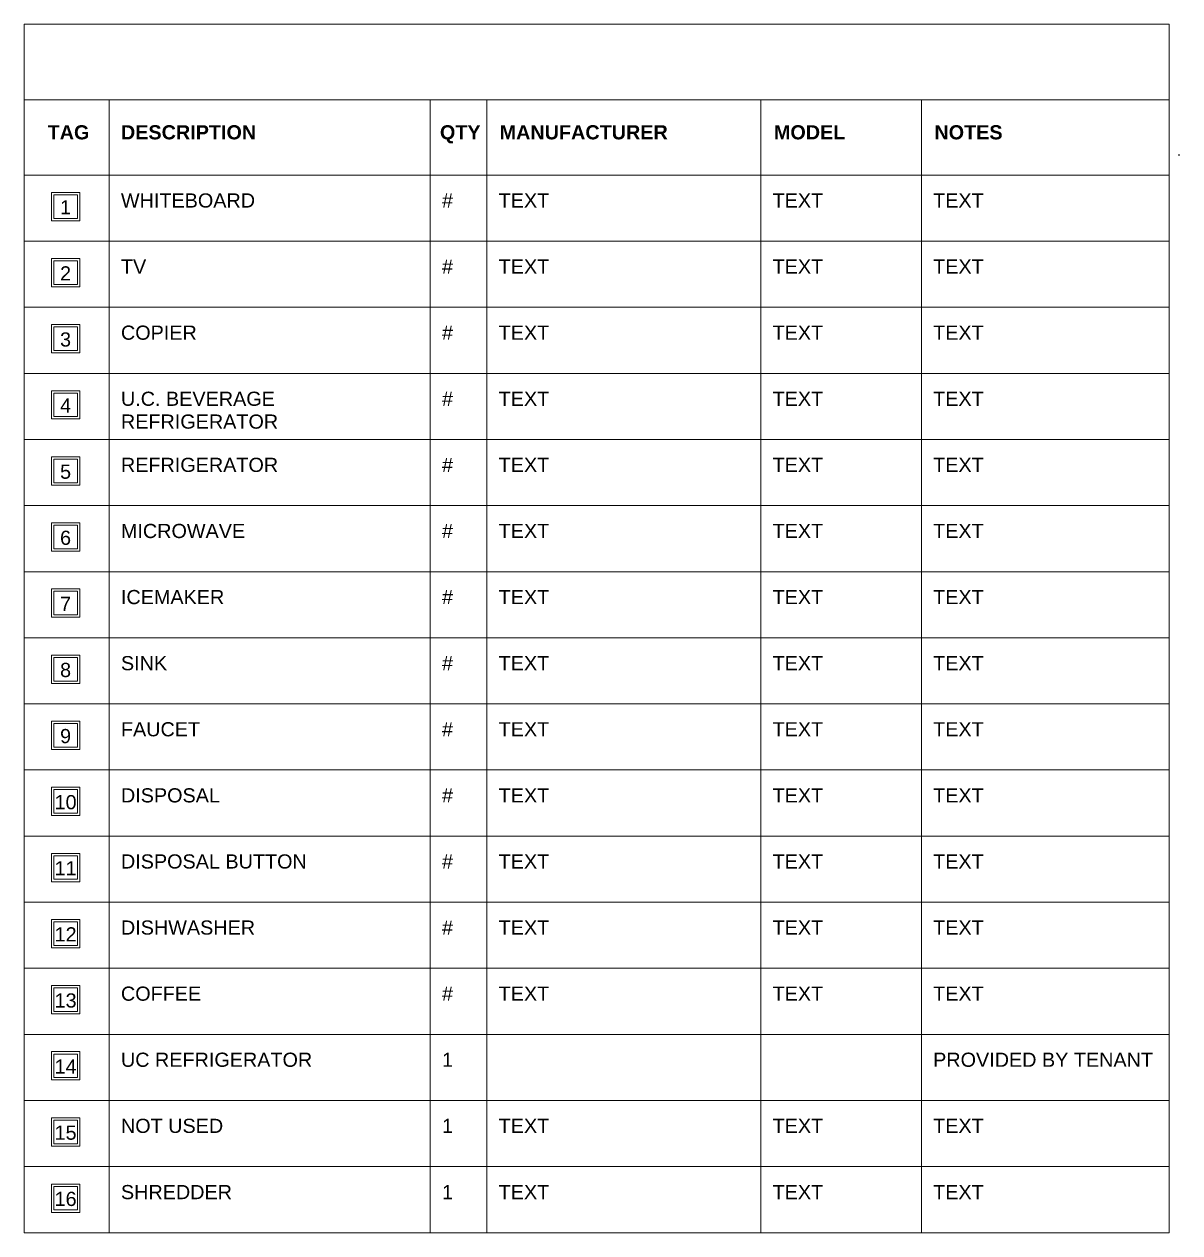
# Model space of a CAD drawing. Header units: inches. Extents: x 1 to 4637, y -664 to 702.
# Drawn here: x 3903 to 4637, y -575 to 193 of the extents above; entities that cross this region are included whole.
import ezdxf

# ---------------------------------------------------------------- set-up
doc = ezdxf.new("R2010")
doc.units = ezdxf.units.IN
doc.header["$MEASUREMENT"] = 0
for name, color, linetype, lineweight in [('A-ANNO-NOTE', 131, 'Continuous', 20), ('A-DETL-THIN', 151, 'Continuous', 9), ('G-ANNO-TEXT', 231, 'Continuous', 9)]:
    doc.layers.add(name, color=color, linetype=linetype, lineweight=lineweight)
doc.styles.add('Arial', font='arial.ttf', dxfattribs={"height": 9})
doc.styles.add('Arial_1', font='arial.ttf', dxfattribs={"height": 0.09375})
doc.styles.add('Arial_B', font='arialbd.ttf', dxfattribs={"height": 9})

# ---------------------------------------------------------------- blocks, each defined once
blk = doc.blocks.new('FORM Equipment_Fixture Tag - Square-214315-_A1006 - Equipment Legend')
at = {"layer": 'A-ANNO-NOTE'}
for p, q in [((18.79, 86.38), (36.79, 86.38)), ((18.79, 86.38), (36.79, 86.38)), ((18.79, 86.38), (36.79, 86.38)), ((18.79, 86.38), (18.79, 68.38)), ((20.29, 84.88), (20.29, 69.88)), ((20.29, 84.88), (35.29, 84.88)), ((35.29, 84.88), (35.29, 69.88)), ((36.79, 86.38), (36.79, 68.38)), ((35.29, 69.88), (20.29, 69.88)), ((36.79, 68.38), (18.79, 68.38))]:
    blk.add_line(p, q, dxfattribs=at)
blk = doc.blocks.new('FORM Keynote Tag - Default w_arrow-62346-_A1006 - Tel_Data_Elec Plan Keynotes')
at = {"layer": 'A-ANNO-NOTE'}
for p, q in [((41.36, 110.46), (41.3, 110.36)), ((41.3, 110.36), (41.36, 110.27)), ((41.36, 110.46), (41.46, 110.46)), ((41.36, 110.27), (41.46, 110.27)), ((41.52, 110.36), (41.46, 110.46)), ((41.46, 110.27), (41.52, 110.36))]:
    blk.add_line(p, q, dxfattribs=at)

msp = doc.modelspace()

# ---------------------------------------------------------------- linework, layer by layer
at = {"layer": 'A-DETL-THIN'}
for p, q in [((3902.98, 193.26), (4630.48, 193.26)), ((3902.98, -574.74), (3902.98, 193.26)), ((4630.48, 193.26), (4630.48, -574.74)), ((3902.98, 145.26), (4630.48, 145.26)), ((3956.98, -574.74), (3956.98, 145.26)), ((4160.98, -574.74), (4160.98, 145.26)), ((4196.98, -574.74), (4196.98, 145.26)), ((4370.98, -574.74), (4370.98, 145.26)), ((4472.98, -574.74), (4472.98, 145.26)), ((3902.98, 97.36), (4630.48, 97.36)), ((3902.98, 55.36), (4630.48, 55.36)), ((3902.98, 13.36), (4630.48, 13.36)), ((3902.98, -28.64), (4630.48, -28.64)), ((3902.98, -70.64), (4630.48, -70.64)), ((3902.98, -112.64), (4630.48, -112.64)), ((3902.98, -154.64), (4630.48, -154.64)), ((3902.98, -196.64), (4630.48, -196.64)), ((3902.98, -238.64), (4630.48, -238.64)), ((3902.98, -280.64), (4630.48, -280.64)), ((3902.98, -322.64), (4630.48, -322.64)), ((3902.98, -364.64), (4630.48, -364.64)), ((3902.98, -406.64), (4630.48, -406.64)), ((3902.98, -448.64), (4630.48, -448.64)), ((3902.98, -490.64), (4630.48, -490.64)), ((3902.98, -490.64), (4630.48, -490.64)), ((4630.48, -532.64), (3902.98, -532.64)), ((4630.48, -574.74), (3902.98, -574.74))]:
    msp.add_line(p, q, dxfattribs=at)

# ---------------------------------------------------------------- block references
at = {"layer": 'A-ANNO-NOTE'}
for name, p in [('FORM Keynote Tag - Default w_arrow-62346-_A1006 - Tel_Data_Elec Plan Keynotes', (4595.25, 0)), ('FORM Keynote Tag - Default w_arrow-62346-_A1006 - Tel_Data_Elec Plan Keynotes', (4595.25, -0.36)), ('FORM Equipment_Fixture Tag - Square-214315-_A1006 - Equipment Legend', (3901.51, 0)), ('FORM Equipment_Fixture Tag - Square-214315-_A1006 - Equipment Legend', (3901.51, -42)), ('FORM Equipment_Fixture Tag - Square-214315-_A1006 - Equipment Legend', (3901.51, -84)), ('FORM Equipment_Fixture Tag - Square-214315-_A1006 - Equipment Legend', (3901.51, -126)), ('FORM Equipment_Fixture Tag - Square-214315-_A1006 - Equipment Legend', (3901.51, -168)), ('FORM Equipment_Fixture Tag - Square-214315-_A1006 - Equipment Legend', (3901.51, -210)), ('FORM Equipment_Fixture Tag - Square-214315-_A1006 - Equipment Legend', (3901.51, -252)), ('FORM Equipment_Fixture Tag - Square-214315-_A1006 - Equipment Legend', (3901.51, -294)), ('FORM Equipment_Fixture Tag - Square-214315-_A1006 - Equipment Legend', (3901.51, -336)), ('FORM Equipment_Fixture Tag - Square-214315-_A1006 - Equipment Legend', (3901.51, -378)), ('FORM Equipment_Fixture Tag - Square-214315-_A1006 - Equipment Legend', (3901.51, -420)), ('FORM Equipment_Fixture Tag - Square-214315-_A1006 - Equipment Legend', (3901.51, -462)), ('FORM Equipment_Fixture Tag - Square-214315-_A1006 - Equipment Legend', (3901.51, -504)), ('FORM Equipment_Fixture Tag - Square-214315-_A1006 - Equipment Legend', (3901.51, -546)), ('FORM Equipment_Fixture Tag - Square-214315-_A1006 - Equipment Legend', (3901.51, -588)), ('FORM Equipment_Fixture Tag - Square-214315-_A1006 - Equipment Legend', (3901.51, -630.1))]:
    msp.add_blockref(name, p, dxfattribs=at)

# ---------------------------------------------------------------- texts
at = {"layer": 'A-ANNO-NOTE', "lineweight": 9, "attachment_point": 1}
for s, insert, char_height, width, style in [('1', (4636.62, 110.41), 0.0937, 0.0884, 'Arial_1'), ('2', (4636.62, 110.05), 0.0937, 0.0884, 'Arial_1'), ('1', (3925.78, 81.41), 9, 8.484, 'Arial'), ('2', (3925.78, 39.41), 9, 8.484, 'Arial'), ('3', (3925.78, -2.59), 9, 8.484, 'Arial'), ('4', (3925.78, -44.59), 9, 8.484, 'Arial'), ('5', (3925.78, -86.59), 9, 8.484, 'Arial'), ('6', (3925.78, -128.59), 9, 8.484, 'Arial'), ('7', (3925.78, -170.59), 9, 8.484, 'Arial'), ('8', (3925.78, -212.59), 9, 8.484, 'Arial'), ('9', (3925.78, -254.59), 9, 8.484, 'Arial'), ('10', (3922.29, -296.59), 9, 16.968, 'Arial'), ('11', (3922.29, -338.59), 9, 16.968, 'Arial'), ('12', (3922.29, -380.59), 9, 16.968, 'Arial'), ('13', (3922.29, -422.59), 9, 16.968, 'Arial'), ('14', (3922.29, -464.59), 9, 16.968, 'Arial'), ('15', (3922.29, -506.59), 9, 16.968, 'Arial'), ('16', (3922.29, -548.69), 9, 16.968, 'Arial')]:
    msp.add_mtext(s, dxfattribs=dict(at, insert=insert, char_height=char_height, width=width, style=style))
at = {"layer": 'G-ANNO-TEXT', "color": 7, "attachment_point": 1}
for s, insert, char_height, width, style in [('TAG', (3917.88, 129.06), 9, 32.421, 'Arial_B'), ('DESCRIPTION', (3964.46, 129.06), 9, 105.444, 'Arial_B'), ('QTY', (4167.12, 129.06), 9, 31.815, 'Arial_B'), ('MANUFACTURER', (4205.04, 129.06), 9, 130.896, 'Arial_B'), ('MODEL', (4379.3, 129.06), 9, 56.055, 'Arial_B'), ('NOTES', (4481.26, 129.06), 9, 53.631, 'Arial_B'), ('TEXT', (4636.86, 110.41), 0.0937, 0.4072, 'Arial_1'), ('TEXT', (4636.86, 110.05), 0.0937, 0.4072, 'Arial_1'), ('WHITEBOARD', (3964.46, 85.74), 9, 105.141, 'Arial'), ('#', (4168.46, 85.74), 9, 8.484, 'Arial'), ('TEXT', (4204.46, 85.74), 9, 39.087, 'Arial'), ('TEXT', (4378.46, 85.74), 9, 39.087, 'Arial'), ('TEXT', (4480.46, 85.74), 9, 39.087, 'Arial'), ('TV', (3964.46, 43.74), 9, 19.695, 'Arial'), ('#', (4168.46, 43.74), 9, 8.484, 'Arial'), ('TEXT', (4204.46, 43.74), 9, 39.087, 'Arial'), ('TEXT', (4378.46, 43.74), 9, 39.087, 'Arial'), ('TEXT', (4480.46, 43.74), 9, 39.087, 'Arial'), ('COPIER', (3964.46, 1.74), 9, 59.085, 'Arial'), ('#', (4168.46, 1.74), 9, 8.484, 'Arial'), ('TEXT', (4204.46, 1.74), 9, 39.087, 'Arial'), ('TEXT', (4378.46, 1.74), 9, 39.087, 'Arial'), ('TEXT', (4480.46, 1.74), 9, 39.087, 'Arial'), ('U.C. BEVERAGE ', (3964.46, -40.26), 9, 124.533, 'Arial'), ('#', (4168.46, -40.26), 9, 8.484, 'Arial'), ('TEXT', (4204.46, -40.26), 9, 39.087, 'Arial'), ('TEXT', (4378.46, -40.26), 9, 39.087, 'Arial'), ('TEXT', (4480.46, -40.26), 9, 39.087, 'Arial'), ('REFRIGERATOR', (3964.46, -54.76), 9, 122.715, 'Arial'), ('REFRIGERATOR', (3964.46, -82.26), 9, 122.715, 'Arial'), ('#', (4168.46, -82.26), 9, 8.484, 'Arial'), ('TEXT', (4204.46, -82.26), 9, 39.087, 'Arial'), ('TEXT', (4378.46, -82.26), 9, 39.087, 'Arial'), ('TEXT', (4480.46, -82.26), 9, 39.087, 'Arial'), ('MICROWAVE', (3964.46, -124.26), 9, 97.566, 'Arial'), ('#', (4168.46, -124.26), 9, 8.484, 'Arial'), ('TEXT', (4204.46, -124.26), 9, 39.087, 'Arial'), ('TEXT', (4378.46, -124.26), 9, 39.087, 'Arial'), ('TEXT', (4480.46, -124.26), 9, 39.087, 'Arial'), ('ICEMAKER', (3964.46, -166.26), 9, 80.598, 'Arial'), ('#', (4168.46, -166.26), 9, 8.484, 'Arial'), ('TEXT', (4204.46, -166.26), 9, 39.087, 'Arial'), ('TEXT', (4378.46, -166.26), 9, 39.087, 'Arial'), ('TEXT', (4480.46, -166.26), 9, 39.087, 'Arial'), ('SINK', (3964.46, -208.26), 9, 35.754, 'Arial'), ('#', (4168.46, -208.26), 9, 8.484, 'Arial'), ('TEXT', (4204.46, -208.26), 9, 39.087, 'Arial'), ('TEXT', (4378.46, -208.26), 9, 39.087, 'Arial'), ('TEXT', (4480.46, -208.26), 9, 39.087, 'Arial'), ('FAUCET', (3964.46, -250.26), 9, 61.812, 'Arial'), ('#', (4168.46, -250.26), 9, 8.484, 'Arial'), ('TEXT', (4204.46, -250.26), 9, 39.087, 'Arial'), ('TEXT', (4378.46, -250.26), 9, 39.087, 'Arial'), ('TEXT', (4480.46, -250.26), 9, 39.087, 'Arial'), ('DISPOSAL', (3964.46, -292.26), 9, 76.962, 'Arial'), ('#', (4168.46, -292.26), 9, 8.484, 'Arial'), ('TEXT', (4204.46, -292.26), 9, 39.087, 'Arial'), ('TEXT', (4378.46, -292.26), 9, 39.087, 'Arial'), ('TEXT', (4480.46, -292.26), 9, 39.087, 'Arial'), ('DISPOSAL BUTTON', (3964.46, -334.26), 9, 144.834, 'Arial'), ('#', (4168.46, -334.26), 9, 8.484, 'Arial'), ('TEXT', (4204.46, -334.26), 9, 39.087, 'Arial'), ('TEXT', (4378.46, -334.26), 9, 39.087, 'Arial'), ('TEXT', (4480.46, -334.26), 9, 39.087, 'Arial'), ('DISHWASHER', (3964.46, -376.26), 9, 105.141, 'Arial'), ('#', (4168.46, -376.26), 9, 8.484, 'Arial'), ('TEXT', (4204.46, -376.26), 9, 39.087, 'Arial'), ('TEXT', (4378.46, -376.26), 9, 39.087, 'Arial'), ('TEXT', (4480.46, -376.26), 9, 39.087, 'Arial'), ('COFFEE', (3964.46, -418.26), 9, 62.721, 'Arial'), ('#', (4168.46, -418.26), 9, 8.484, 'Arial'), ('TEXT', (4204.46, -418.26), 9, 39.087, 'Arial'), ('TEXT', (4378.46, -418.26), 9, 39.087, 'Arial'), ('TEXT', (4480.46, -418.26), 9, 39.087, 'Arial'), ('UC REFRIGERATOR ', (3964.46, -460.26), 9, 153.621, 'Arial'), ('1', (4168.46, -460.26), 9, 8.484, 'Arial'), ('PROVIDED BY TENANT', (4480.46, -460.26), 9, 171.195, 'Arial'), ('NOT USED', (3964.46, -502.26), 9, 79.992, 'Arial'), ('1', (4168.46, -502.26), 9, 8.484, 'Arial'), ('TEXT', (4204.46, -502.26), 9, 39.087, 'Arial'), ('TEXT', (4378.46, -502.26), 9, 39.087, 'Arial'), ('TEXT', (4480.46, -502.26), 9, 39.087, 'Arial'), ('SHREDDER', (3964.46, -544.36), 9, 86.961, 'Arial'), ('1', (4168.46, -544.36), 9, 8.484, 'Arial'), ('TEXT', (4204.46, -544.36), 9, 39.087, 'Arial'), ('TEXT', (4378.46, -544.36), 9, 39.087, 'Arial'), ('TEXT', (4480.46, -544.36), 9, 39.087, 'Arial')]:
    msp.add_mtext(s, dxfattribs=dict(at, insert=insert, char_height=char_height, width=width, style=style))

doc.saveas('drawing.dxf')
